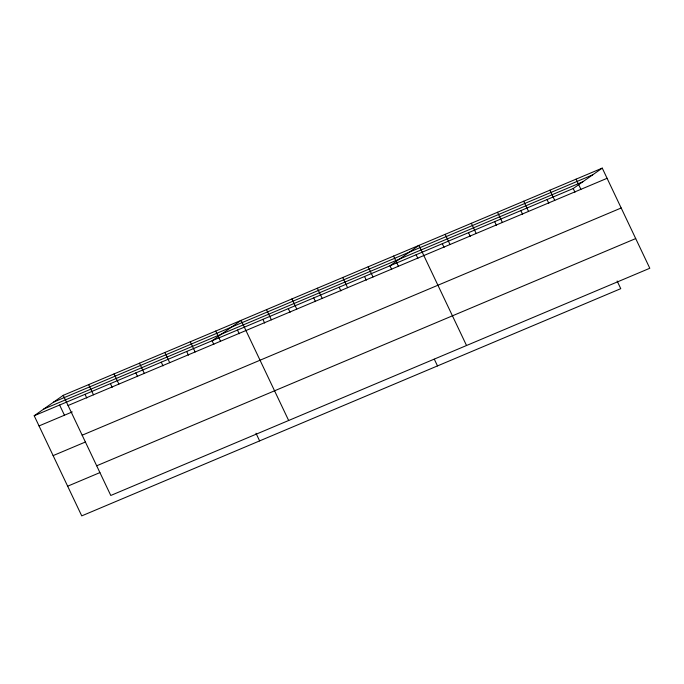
<?xml version="1.0" encoding="UTF-8"?>
<svg xmlns="http://www.w3.org/2000/svg" width="684" height="684" viewBox="0 0 684 684"><rect width="100%" height="100%" fill="white"/><g stroke="black" fill="none" stroke-linecap="round" stroke-linejoin="round"><path stroke-width="1.03" d="M617.13 281.004L620.764 288.665L81.747 515.881L34.2 415.744L63.236 395.335L602.253 168.119L649.8 268.256L110.782 495.472L63.236 395.335M34.2 415.744L573.218 188.528L602.253 168.119M53.651 402.072L592.669 174.856M43.785 409.006L582.794 181.79M68.067 405.518L607.084 178.302M39.039 425.927L72.265 411.922M82.165 435.204L621.183 207.987M53.13 455.612L85.38 442.018M96.692 465.787L635.701 238.571M67.656 486.196L99.907 472.601M576.073 179.157L580.904 189.34M573.218 188.528L574.97 192.23M549.885 190.186L554.724 200.369M547.038 199.566L548.79 203.268M523.705 201.224L528.544 211.407M520.857 210.604L522.61 214.306M497.524 212.262L502.364 222.445M494.677 221.633L496.43 225.344M471.344 223.3L476.184 233.483M468.489 232.671L470.25 236.373M445.164 234.33L450.004 244.521M442.309 243.709L444.07 247.411M466.531 345.506L418.984 245.368L389.948 265.785L391.71 269.487M416.128 254.747L417.89 258.449M393.574 256.081L398.413 266.264M434.314 359.22L437.503 365.923M368.163 266.794L373.002 276.977M364.538 276.49L366.299 280.192M342.752 277.507L347.592 287.69M339.127 287.203L340.888 290.905M317.342 288.221L322.181 298.404M313.717 297.916L315.478 301.618M291.931 298.925L296.771 309.108M288.306 308.629L290.067 312.332M266.521 309.638L271.36 319.821M262.895 319.342L264.657 323.045M288.657 420.489L241.11 320.351L212.074 340.76L213.835 344.462M237.485 330.047L239.246 333.758M215.699 331.065L220.539 341.248M255.987 433.237L259.621 440.898M190.289 341.778L195.128 351.961M186.664 351.473L188.425 355.176M164.878 352.482L169.709 362.665M161.253 362.187L163.014 365.889M139.468 363.195L144.298 373.378M135.842 372.9L137.604 376.602M114.057 373.909L118.888 384.092M110.432 383.613L112.193 387.315M88.646 384.622L93.477 394.805M85.021 394.317L86.782 398.02M59.611 405.031L64.45 415.214"/></g></svg>
